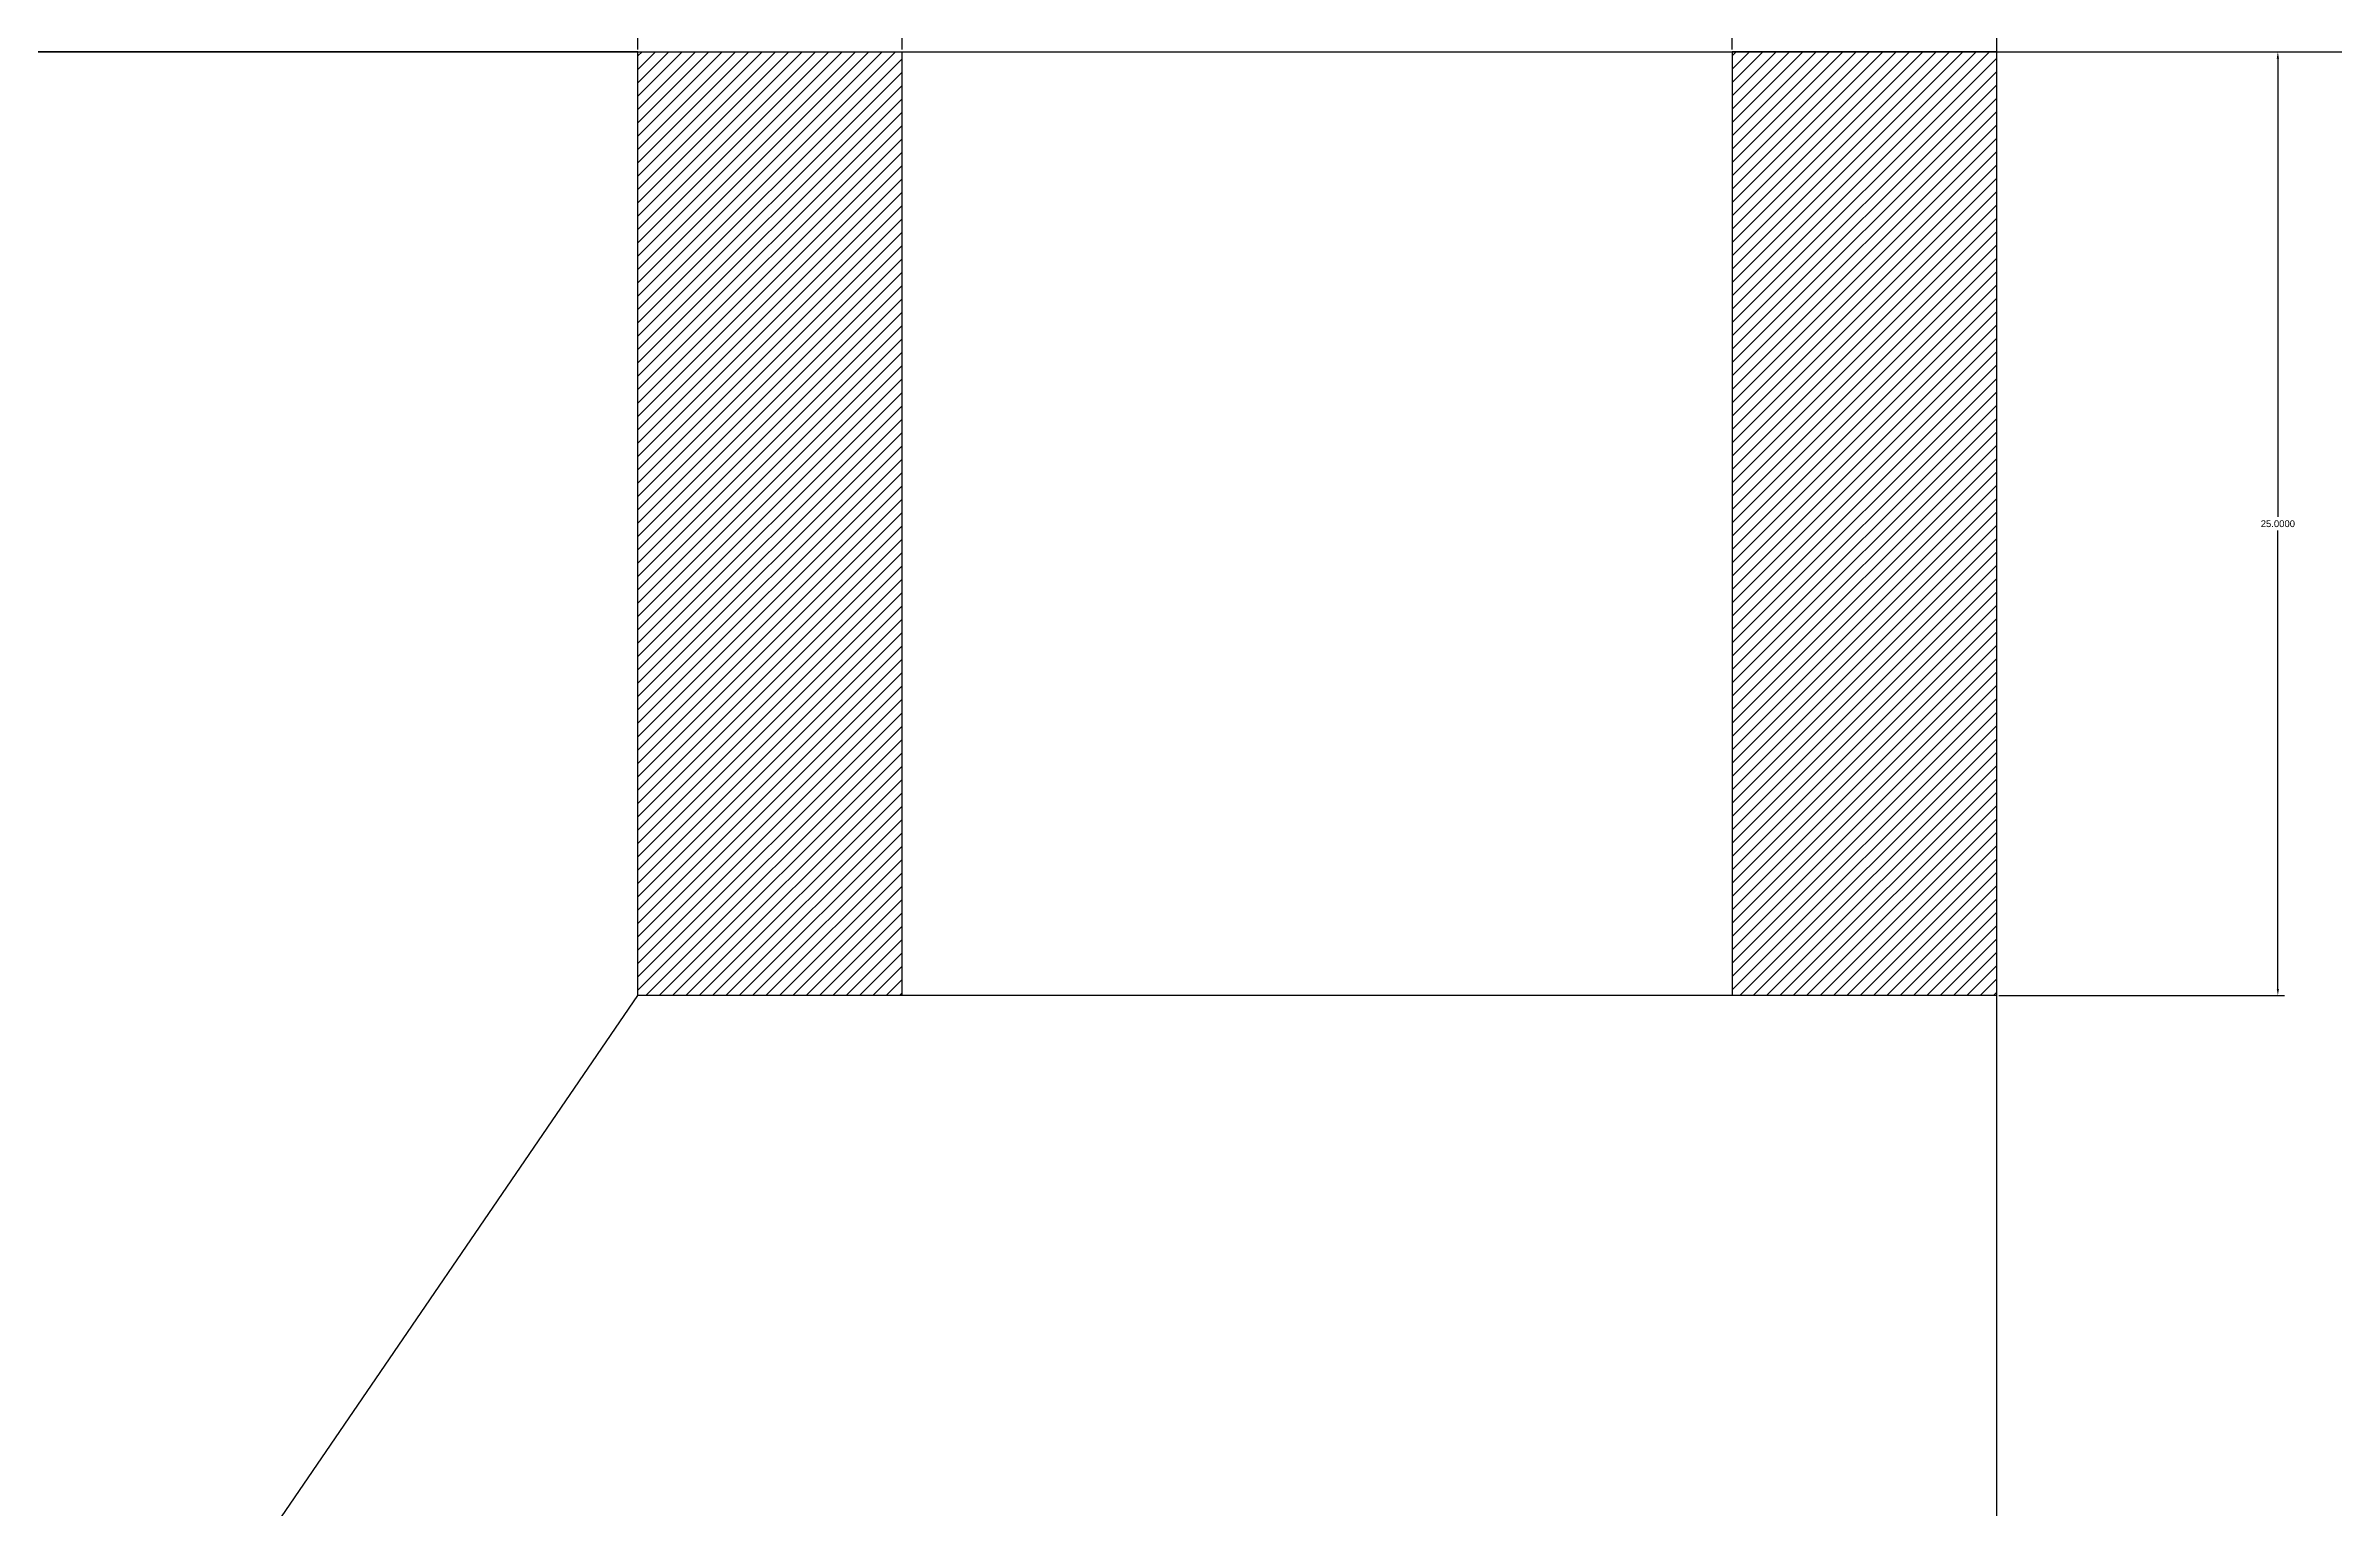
# Model space of a CAD drawing. Header units: inches. Extents: x 0 to 580, y 0 to 420.
# Drawn here: x 228.3 to 289, y 244.4 to 283.2 of the extents above; entities that cross this region are included whole.
import ezdxf

# ---------------------------------------------------------------- set-up
doc = ezdxf.new("R2010")
doc.units = ezdxf.units.IN
doc.header["$MEASUREMENT"] = 0
doc.styles.get("Standard").update_dxf_attribs({"font": 'arial.ttf'})
doc.dimstyles.get("Standard").update_dxf_attribs({"dimtxt": 0.18, "dimasz": 0.18, "dimexe": 0.18, "dimexo": 0.0625, "dimgap": 0.09, "dimtad": 0, "dimtih": 1, "dimtoh": 1, "dimdec": 4, "dimzin": 0, "dimdsep": 46, "dimtxsty": 'Standard', "dimcen": 0.09, "dimadec": 0, "dimazin": 0, "dimtfac": 1, "dimtdec": 4, "dimtofl": 0, "dimtmove": 0, "dimatfit": 3, "dimfxl": 1, "dimtolj": 1, "dimtzin": 0, "dimarcsym": 0})

# ---------------------------------------------------------------- blocks, each defined once
blk = doc.blocks.new('*D8')
at = {"color": 0, "lineweight": -2, "transparency": 16777216}
for p, q in [((251, 283.062), (251, 288.019)), ((251.18, 287.839), (261.465, 287.839)), ((272.82, 287.839), (262.535, 287.839)), ((273, 283.062), (273, 288.019))]:
    blk.add_line(p, q, dxfattribs=at)
at = {"color": 0, "transparency": 16777216}
for points in [[(251.18, 287.869), (251.18, 287.809), (251, 287.839)], [(272.82, 287.869), (272.82, 287.809), (273, 287.839)]]:
    blk.add_solid(points, dxfattribs=at)
at = {"layer": 'Defpoints', "color": 0, "transparency": 16777216}
for p in [(273, 287.839), (251, 283), (273, 283)]:
    blk.add_point(p, dxfattribs=at)
at = {"color": 0, "transparency": 16777216, "insert": (262, 287.839), "char_height": 0.18, "attachment_point": 5}
blk.add_mtext('\\A1;22.0000', dxfattribs=at)
blk = doc.blocks.new('*D9')
at = {"color": 0, "lineweight": -2, "transparency": 16777216}
for p, q in [((244, 283.062), (244, 292.615)), ((244.18, 292.435), (247.037, 292.435)), ((250.82, 292.435), (247.963, 292.435)), ((251, 283.062), (251, 292.615))]:
    blk.add_line(p, q, dxfattribs=at)
at = {"color": 0, "transparency": 16777216}
for points in [[(244.18, 292.465), (244.18, 292.405), (244, 292.435)], [(250.82, 292.465), (250.82, 292.405), (251, 292.435)]]:
    blk.add_solid(points, dxfattribs=at)
at = {"layer": 'Defpoints', "color": 0, "transparency": 16777216}
for p in [(251, 292.435), (244, 283), (251, 283)]:
    blk.add_point(p, dxfattribs=at)
at = {"color": 0, "transparency": 16777216, "insert": (247.5, 292.435), "char_height": 0.18, "attachment_point": 5}
blk.add_mtext('\\A1;7.0000', dxfattribs=at)
blk = doc.blocks.new('*D17')
at = {"color": 0, "lineweight": -2, "transparency": 16777216}
for p, q in [((280.063, 283), (287.637, 283)), ((287.457, 282.82), (287.457, 270.682)), ((287.457, 258.18), (287.457, 270.318)), ((280.063, 258), (287.637, 258))]:
    blk.add_line(p, q, dxfattribs=at)
at = {"color": 0, "transparency": 16777216}
for points in [[(287.427, 282.82), (287.487, 282.82), (287.457, 283)], [(287.427, 258.18), (287.487, 258.18), (287.457, 258)]]:
    blk.add_solid(points, dxfattribs=at)
at = {"layer": 'Defpoints', "color": 0, "transparency": 16777216}
for p in [(280, 283), (280, 258), (287.457, 258)]:
    blk.add_point(p, dxfattribs=at)
at = {"color": 0, "transparency": 16777216, "insert": (287.457, 270.5), "char_height": 0.18, "attachment_point": 5}
blk.add_mtext('\\A1;25.0000', dxfattribs=at)

msp = doc.modelspace()

# ---------------------------------------------------------------- hatches: boundary and pattern name
h = msp.add_hatch()
h.set_pattern_fill('ANSI31', color=256, scale=2)
h.paths.add_polyline_path([(251, 283), (244, 283), (244, 258), (251, 258)])
h.paths.add_polyline_path([(280, 283), (273, 283), (273, 258), (280, 258)])
h.paths.add_polyline_path([(218, 238), (162, 238), (162, 226), (218, 226)])
h.paths.add_polyline_path([(218, 226), (206, 226), (206, 220), (218, 220)])
h.paths.add_polyline_path([(174, 226), (162, 226), (162, 220), (174, 220)])

# ---------------------------------------------------------------- linework, layer by layer
for p, q in [((280, 420), (280, 0)), ((280, 320), (280, 220)), ((162, 283), (280, 283)), ((244, 283), (227, 283)), ((244, 258), (244, 283)), ((251, 258), (251, 283)), ((280, 283), (273, 283)), ((273, 283), (273, 258)), ((280, 283), (280, 220)), ((280, 283), (300, 283)), ((280, 283), (280, 258)), ((218, 220), (244, 258)), ((280, 258), (244, 258)), ((273, 258), (251, 258))]:
    msp.add_line(p, q)

# ---------------------------------------------------------------- dimensions: what is measured, and where the dimension line sits
for base, p1, p2, picture, middle in [((251, 292.43497), (244, 283), (251, 283), '*D9', (247.5, 292.43497)), ((273, 287.83922), (251, 283), (273, 283), '*D8', (262, 287.83922))]:
    dim = msp.add_linear_dim(base=base, p1=p1, p2=p2, dimstyle='Standard')
    dim.commit()
    dim.dimension.update_dxf_attribs({"geometry": picture, "text_midpoint": middle})
dim = msp.add_linear_dim(base=(287.45698, 258), p1=(280, 283), p2=(280, 258), angle=90, dimstyle='Standard')
dim.commit()
dim.dimension.update_dxf_attribs({"geometry": '*D17', "text_midpoint": (287.45698, 270.5)})

doc.saveas('drawing.dxf')
